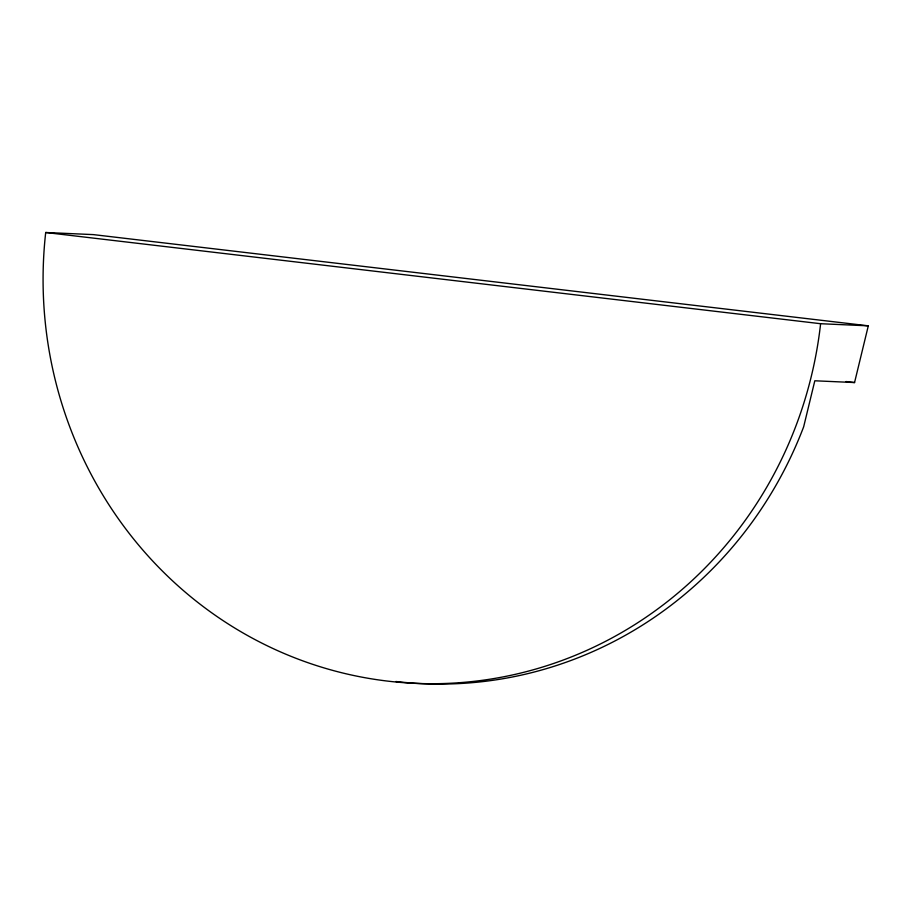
<?xml version="1.0" encoding="UTF-8"?>
<svg xmlns="http://www.w3.org/2000/svg" width="914" height="914" viewBox="0 0 914 914"><rect width="100%" height="100%" fill="white"/><g stroke="black" fill="none" stroke-linecap="round" stroke-linejoin="round"><path stroke-width="1.37" d="M395.899 681.501A405.645 390.05 -87.5 0 0 803.657 426.827L814.82 380.784L854.556 382.555L868.3 325.83L93.388 234.612L45.7 232.499A405.645 390.05 -87.5 0 0 387.947 681.147A405.645 390.05 -87.5 0 0 820.612 323.716L868.3 325.83M45.7 232.499L820.612 323.716M846.056 381.549L854.556 382.555"/></g></svg>
